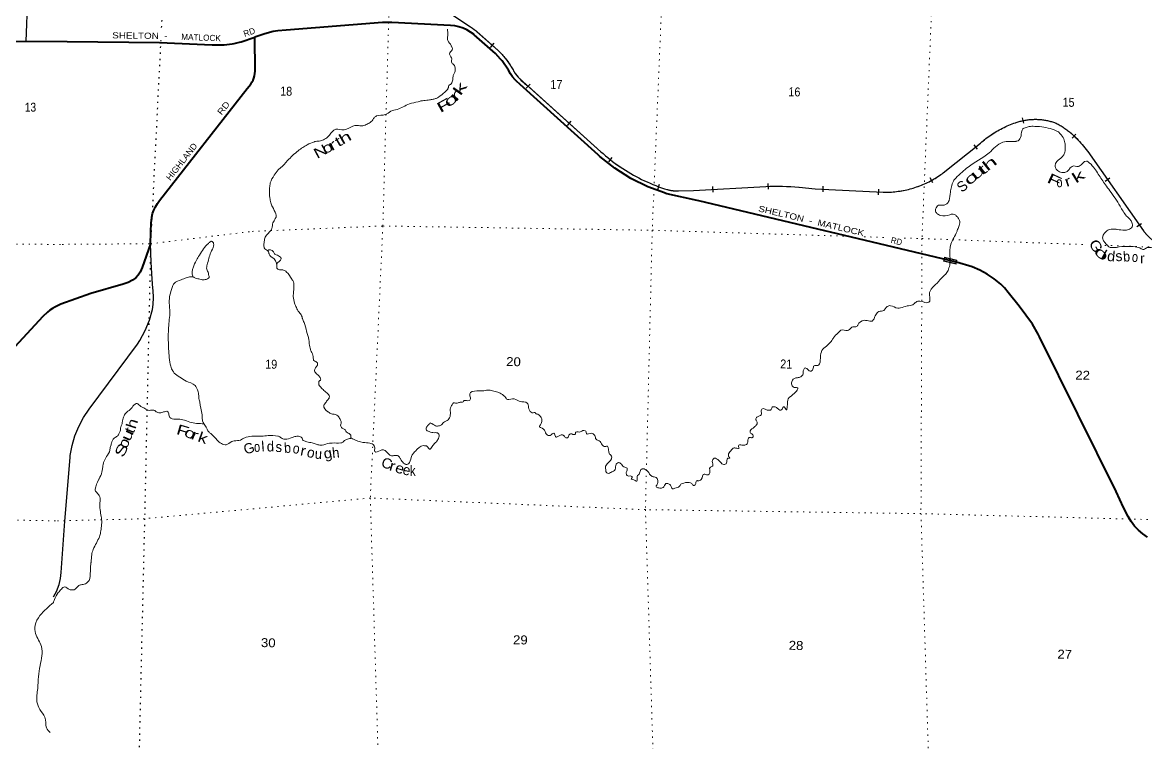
# Model space of a CAD drawing. Header units: feet. Extents: x -751810 to -497223, y -177792 to 12311.
# Drawn here: x -562729 to -540783, y -107284 to -93206 of the extents above; entities that cross this region are included whole.
import ezdxf

# ---------------------------------------------------------------- set-up
doc = ezdxf.new("R2010")
doc.units = ezdxf.units.FT
doc.header["$LTSCALE"] = 80
doc.linetypes.add('DOTTED', pattern=[1.5, 0.3, -1.2])
for name, color, linetype, lineweight in [('26', 7, 'Continuous', 40), ('29', 7, 'Continuous', 25), ('34', 7, 'Continuous', 25), ('39', 7, 'Continuous', 13), ('6', 7, 'DOTTED', 25), ('61', 7, 'Continuous', 13), ('7', 7, 'DOTTED', 13)]:
    doc.layers.add(name, color=color, linetype=linetype, lineweight=lineweight)
doc.layers.add('27', color=7, linetype='Continuous')
doc.layers.add('41', color=7, linetype='Continuous')

msp = doc.modelspace()

# ---------------------------------------------------------------- linework, layer by layer
at = {"layer": '26'}
for points in [[(-544477.82, -97895.7), (-549512.46, -96696.09), (-549547.21, -96690.08), (-550134.34, -96554.85), (-550159.29, -96549.1), (-550184.34, -96539.79), (-550507.51, -96419.67), (-550840.26, -96254.58), (-551153.92, -96055.6), (-551445.07, -95824.93), (-551478.97, -95794.67), (-553004.33, -94420.32), (-553074.23, -94356.68), (-553104.33, -94326.21), (-553150.32, -94271.13), (-553190.3, -94211.55), (-553233.82, -94136.16), (-553356.18, -93957.66), (-553385.52, -93921.8), (-553487.98, -93812.75), (-553902.05, -93446.58), (-553904.59, -93444.47), (-553971.74, -93394.65), (-554043.73, -93352.13), (-554119.78, -93317.36), (-554199.04, -93290.73), (-554280.65, -93272.53), (-554363.72, -93262.97), (-555513.15, -93207.89), (-555696.2, -93209.96), (-557577.81, -93358.19), (-557736.59, -93369.99), (-557827.68, -93385.65), (-557990.17, -93427.4), (-558190.56, -93494.69)], [(-564460.78, -93574.95), (-561852.76, -93577.51)], [(-561852.76, -93577.51), (-560050.75, -93600.17), (-559019.99, -93640.6), (-558951.38, -93645.93), (-558790.17, -93644.89), (-558629.95, -93627.01), (-558590.26, -93619.93), (-558487.7, -93594.16), (-558456.85, -93584.12), (-558190.56, -93494.69)], [(-560229.45, -97534.58), (-560229.7, -97527.17), (-560211.74, -97111.79), (-560210.32, -97084.31), (-560201.39, -97012.56), (-560185, -96942.15), (-560161.34, -96873.83), (-560130.67, -96808.36), (-560093.33, -96746.45), (-560049.72, -96688.79), (-558335.33, -94499.86), (-558268.35, -94410.57), (-558243.68, -94374.03), (-558222.56, -94334.44), (-558205.7, -94292.86), (-558193.27, -94249.75), (-558185.42, -94205.57), (-558182.23, -94160.82), (-558182.08, -94121.18), (-558190.17, -93523.39), (-558190.56, -93494.69)], [(-560229.45, -97534.58), (-560387.65, -97998.49), (-560429.67, -98088.32), (-560464.99, -98145.94), (-560512.99, -98198.49), (-560577.55, -98244.39), (-560661.77, -98287.82), (-560764.16, -98325.29), (-561391.12, -98504.29), (-561980.02, -98716.33)], [(-540743.7, -103267.12), (-540835.93, -103203.95), (-540921.05, -103131.49), (-540998.13, -103050.53), (-541066.33, -102961.95), (-541124.89, -102866.74), (-541211.37, -102687.82), (-541355.21, -102375.08), (-542854.22, -99350.61), (-542866.65, -99325.54), (-542880.92, -99300.61), (-542992.07, -99106.56), (-543255.32, -98753.02), (-543466.36, -98485.18), (-543541.36, -98392.49), (-543613.18, -98321.11), (-543738.89, -98215.73), (-543874.92, -98124.08), (-544019.78, -98047.14), (-544171.9, -97985.77), (-544477.82, -97895.7)], [(-561980.02, -98716.33), (-562094.25, -98772.17), (-562139.71, -98796.61), (-562191.03, -98831.35), (-562239.42, -98869), (-562328.12, -98953.62), (-563585.22, -100312.76), (-563636.43, -100387.01), (-563683.56, -100484.86), (-563713.5, -100562.75), (-563731.03, -100640.52), (-563748.42, -100799.19), (-563765.99, -101685.56), (-563790.55, -101878.27), (-563853.91, -102322.14)]]:
    msp.add_lwpolyline(points, dxfattribs=at)
at = {"layer": '29'}
msp.add_line((-562600.81, -91697.96), (-562660.05, -93576.72), dxfattribs=at)
msp.add_lwpolyline([(-562121.62, -104433.99), (-562059.51, -104316.4), (-562042.64, -104277.57), (-562013.2, -104192.43), (-561988.1, -104079.3), (-561974.62, -103962.17), (-561902.77, -102955.36), (-561798.56, -101709.71), (-561794.39, -101674.09), (-561759.18, -101478.63), (-561703.72, -101287.92), (-561628.64, -101104.04), (-561534.74, -100929.03), (-561423.07, -100764.79), (-560481.17, -99498.67), (-560432.31, -99421.38), (-560329.56, -99228.48), (-560247.54, -99025.91), (-560187.14, -98815.87), (-560174.16, -98720.26), (-560167.9, -98583.48), (-560175.98, -98446.8), (-560180.12, -98400.58), (-560194.26, -98223.34), (-560217.09, -97895.13), (-560229.45, -97534.58)], dxfattribs=at)
at = {"layer": '34', "lineweight": 13}
for p, q in [((-555086.36, -92551.24), (-553971.94, -93293.86)), ((-553849.05, -93386.65), (-553434.98, -93752.82)), ((-544734.05, -96147.18), (-544009.84, -95566.7))]:
    msp.add_line(p, q, dxfattribs=at)
at = {"layer": '34'}
for p, q in [((-553584.95, -93695.1), (-553511.68, -93612.24)), ((-552884.9, -94492.25), (-552810.86, -94410.08)), ((-552079.99, -95220.99), (-552005.95, -95138.82)), ((-543162.87, -95177.8), (-543184.44, -95069.31)), ((-542219.47, -95467.02), (-542142.39, -95387.69)), ((-544065.9, -95683.55), (-544135.08, -95597.24)), ((-551273.32, -95933.37), (-551205.82, -95845.74)), ((-544939.62, -96341.98), (-544992.26, -96244.7)), ((-541573.73, -96307.46), (-541483.24, -96243.85)), ((-550315.44, -96470.87), (-550277.99, -96366.79)), ((-549233.53, -96525.73), (-549239.95, -96415.31)), ((-548150.36, -96466.23), (-548154.84, -96355.71)), ((-547085.48, -96518.84), (-547079.73, -96408.38)), ((-546001.3, -96577.9), (-545995.55, -96467.44)), ((-540951.49, -97197.27), (-540861, -97133.66))]:
    msp.add_line(p, q, dxfattribs=at)
for points in [[(-555085.76, -92550.32), (-553971.31, -93292.96), (-553935, -93319), (-553899.51, -93345.72), (-553864.47, -93373.06), (-553848.34, -93385.81)], [(-553848.34, -93385.81), (-553434.24, -93752.01), (-553431.86, -93754.2), (-553412.88, -93772.6), (-553394.42, -93791.34), (-553376.28, -93810.4), (-553358.24, -93829.78), (-553340.73, -93849.5), (-553323.64, -93869.43), (-553306.64, -93889.7), (-553292.58, -93907.34), (-553291.64, -93908.55), (-553267.83, -93940.21), (-553244.87, -93972.25), (-553222.46, -94004.69), (-553200.27, -94037.59), (-553178.94, -94070.86), (-553164.72, -94093.68), (-553141.24, -94133.33), (-553120.67, -94169.96), (-553115.2, -94179), (-553109.55, -94187.88), (-553103.74, -94196.65), (-553097.79, -94205.43), (-553096, -94207.94)], [(-552847.23, -94452.71), (-551424.7, -95734.41), (-551424.59, -95734.5), (-551383.52, -95770.96), (-551337.83, -95810.65), (-551291.17, -95849.13), (-551244.02, -95887.01), (-551195.98, -95924.03), (-551147.45, -95960.44), (-551098.29, -95995.56), (-551048.64, -96030.08), (-550998.43, -96063.65), (-550947.33, -96096.36), (-550896, -96128.05), (-550843.85, -96159.21), (-550791.41, -96189.01), (-550738.15, -96218.29), (-550684.58, -96246.21), (-550630.53, -96273.52), (-550576.26, -96299.81), (-550521.11, -96325.23), (-550465.64, -96349.3), (-550410.04, -96372.7), (-550353.54, -96395.22), (-550297.14, -96416.65), (-550240.2, -96437.14), (-550182.63, -96456.35), (-550135.11, -96471.69), (-550122.88, -96475.12), (-550110.63, -96478.27), (-550098.32, -96481.19), (-550085.89, -96484.01), (-550073.47, -96486.51), (-550061.04, -96488.8), (-550048.51, -96490.96), (-550035.97, -96492.83), (-550023.44, -96494.45), (-550010.77, -96495.9), (-549998.19, -96497.09), (-549985.57, -96498.15), (-549972.87, -96498.93), (-549960.24, -96499.45), (-549947.55, -96499.77), (-549934.9, -96499.92), (-549922.16, -96499.8), (-549909.74, -96499.48), (-549613.87, -96493.17), (-548203.36, -96411.13), (-548122.22, -96407.85), (-548041.45, -96406.44), (-547960.64, -96406.41), (-547879.31, -96407.3), (-547798.36, -96410.07), (-547717.8, -96414.24), (-547636.74, -96419.32), (-547556.04, -96426.27), (-547551.85, -96426.83), (-547239.9, -96456.13), (-545912.89, -96525.23), (-545879.49, -96525.66), (-545846.27, -96525.34), (-545813.01, -96524.44), (-545779.57, -96523.17), (-545746.31, -96521.12)], [(-545746.31, -96521.12), (-545713.22, -96518.5), (-545679.94, -96515.5), (-545646.83, -96511.73), (-545613.9, -96507.39), (-545580.77, -96502.48), (-545548.01, -96496.99), (-545515.24, -96491.11), (-545482.46, -96484.48), (-545450.05, -96477.26), (-545417.64, -96469.47), (-545385.4, -96461.29), (-545353.15, -96452.36), (-545321.28, -96443.03), (-545289.38, -96432.94), (-545257.86, -96422.45), (-545226.34, -96411.4), (-545195.18, -96399.78), (-545164.2, -96387.56), (-545133.41, -96374.97), (-545102.8, -96361.61), (-545072.37, -96347.86), (-545042.3, -96333.53), (-545012.42, -96318.82), (-544982.91, -96303.34), (-544953.59, -96287.47), (-544924.63, -96271.21), (-544895.86, -96254.38), (-544867.47, -96236.96), (-544839.24, -96218.97), (-544811.4, -96200.79), (-544783.93, -96181.83), (-544756.82, -96162.48), (-544734.71, -96146.31), (-544010.54, -95565.86), (-543984.31, -95542.81), (-543957.68, -95520.48), (-543930.65, -95498.59), (-543903.22, -95476.85), (-543875.39, -95455.86), (-543847.32, -95435.44), (-543818.82, -95415.19), (-543789.95, -95395.67), (-543760.84, -95376.73), (-543731.17, -95358.11), (-543701.41, -95340.19), (-543671.37, -95322.58), (-543640.81, -95305.56), (-543610.14, -95289.26), (-543579.09, -95273.4), (-543547.91, -95257.97), (-543516.2, -95243.15), (-543484.54, -95228.89), (-543452.33, -95215.22), (-543420.16, -95202.11), (-543387.59, -95189.46), (-543354.92, -95177.51), (-543327.41, -95167.95), (-543308.51, -95161.25), (-543289.56, -95155.02), (-543270.48, -95149.11), (-543251.24, -95143.39), (-543231.92, -95138.13), (-543212.62, -95133.23), (-543193.12, -95128.51), (-543173.57, -95124.26), (-543154.02, -95120.37), (-543134.24, -95116.77), (-543114.56, -95113.57), (-543094.8, -95110.59), (-543074.88, -95108.03), (-543055.06, -95105.88), (-543035.14, -95104.05), (-543015.24, -95102.47), (-542995.18, -95101.33), (-542975.26, -95100.48), (-542955.19, -95100.06), (-542935.25, -95099.92), (-542915.19, -95100.13), (-542895.24, -95100.73), (-542875.28, -95101.69), (-542855.35, -95102.9), (-542835.37, -95104.59), (-542815.41, -95106.53), (-542795.56, -95108.86), (-542775.74, -95111.47), (-542755.97, -95114.57), (-542736.24, -95117.93), (-542716.64, -95121.58), (-542697.04, -95125.6), (-542677.53, -95130.01), (-542658.03, -95134.79), (-542638.69, -95139.75), (-542619.41, -95145.23), (-542600.27, -95150.99), (-542581.16, -95157.02), (-542562.3, -95163.37), (-542550.34, -95167.64), (-542530.28, -95176.99), (-542510.59, -95186.75), (-542491.06, -95196.84)], [(-542491.05, -95196.84), (-542471.52, -95207.22), (-542452.3, -95218), (-542433.35, -95229.07), (-542414.4, -95240.43), (-542395.77, -95252.19), (-542377.41, -95264.24), (-542359.11, -95276.69), (-542341.18, -95289.37), (-542323.37, -95302.29), (-542305.75, -95315.67), (-542288.54, -95329.28), (-542271.47, -95343.24), (-542254.64, -95357.37), (-542243.52, -95367.09), (-542213.66, -95393.85), (-542184.58, -95421.16), (-542155.95, -95448.97), (-542127.46, -95477.27), (-542099.75, -95506.12), (-542072.67, -95535.32), (-542045.72, -95565.02), (-542019.55, -95595.25), (-541993.99, -95625.85), (-541968.74, -95657.11), (-541944.28, -95688.57), (-541920.12, -95720.39), (-541912.76, -95730.6), (-541911.83, -95731.49), (-540824.73, -97278.12), (-540814.1, -97292.37), (-540803.2, -97306.3), (-540792.05, -97320.06), (-540780.69, -97333.77)]]:
    msp.add_lwpolyline(points, dxfattribs=at)
at = {"layer": '34', "lineweight": 13}
for points in [[(-553020.37, -94297.52), (-552950.63, -94361.02), (-551425.42, -95735.24)], [(-541913.6, -95731.32), (-541912.67, -95732.21), (-540825.63, -97278.76)], [(-549909.72, -96500.57), (-549613.83, -96494.26), (-548203.31, -96412.22)], [(-547551.98, -96427.92), (-547239.99, -96457.22), (-545912.93, -96526.32)]]:
    msp.add_lwpolyline(points, dxfattribs=at)
for centre, radius, start, end in [((-555447.07, -95375.27), 2551.14, 51.21533, 54.67424), ((-554477.18, -94844.84), 1509.59, 38.35903, 46.21586), ((-555093.22, -95279.57), 2262.84, 31.58889, 37.27168), ((-555421.93, -95448.07), 2631.25, 29.04737, 30.96503), ((-552601.86, -93859.91), 605.5, 210.86126, 226.44184), ((-542683.78, -97058.27), 1995.8, 108.80277, 131.63818), ((-542938.45, -96246.05), 1145.04, 70.20952, 109.83924), ((-543077.64, -96314.48), 1261.16, 48.63861, 65.30618), ((-543763.09, -97081.96), 2290.16, 36.1398, 48.45546), ((-549098.77, -93162.57), 3468.7, 227.87704, 252.61088), ((-545876.82, -94616.26), 1910.4, 268.91686, 306.7398), ((-549934.63, -95773.35), 727.64, 253.98037, 271.96145), ((-547989.16, -101046.28), 4639.01, 84.59246, 92.6459), ((-540006.58, -96675.09), 1017.47, 216.39121, 256.00046)]:
    msp.add_arc(centre, radius, start, end, dxfattribs=at)
at = {"layer": '34'}
msp.add_arc((-552191.25, -93537.49), 1125.98, 216.57048, 234.34036, dxfattribs=at)
at = {"layer": '39'}
for points in [[(-554423.19, -93334.25), (-554418.86, -93464.82), (-554419, -93561.33), (-554352.77, -93657.26), (-554347.06, -93671.45), (-554324.15, -93726.24), (-554378.07, -93799.46), (-554382.68, -93825.5), (-554355.75, -93880.36), (-554338.37, -93912.91), (-554347.9, -93979.05), (-554330.43, -94007.58), (-554289.08, -94046.67), (-554276.13, -94097.22), (-554277.88, -94175.59), (-554305.18, -94227.27), (-554318.99, -94305.39), (-554340.98, -94389.35), (-554361.7, -94417.05), (-554383.99, -94424.61), (-554413.84, -94500.37), (-554426.26, -94516.18), (-554477.68, -94567.34), (-554600.53, -94665.21), (-554643.32, -94690.42), (-554706.04, -94707.15), (-554774.74, -94721.75), (-554885.56, -94731.41), (-554996.7, -94755.14), (-555168.63, -94799.67), (-555408.29, -94905.06), (-555529.74, -94940.63), (-555639.86, -95008.61), (-555813.4, -95035.01), (-555856.41, -95070.27), (-555866.82, -95086.13), (-555936.87, -95161.01), (-556010.18, -95201.65), (-556103.27, -95227.78), (-556139.4, -95224.98), (-556231.82, -95220.97), (-556394.29, -95291.84), (-556444.9, -95306.83), (-556607.49, -95293.26), (-556730.74, -95409.21), (-556782.16, -95460.37), (-556825.04, -95489.6), (-556904.15, -95520.05), (-557003.01, -95534), (-557025.25, -95539.55), (-557165.34, -95598.84), (-557250.97, -95651.27), (-557340.89, -95715.67), (-557550.32, -95908.17), (-557686.22, -96049.98), (-557735.36, -96089.13)], [(-539168.53, -97663.48), (-539215.53, -97696.64), (-539238.04, -97714.25), (-539355.61, -97755.93), (-539428.16, -97762.4), (-539605.7, -97698.24), (-539696.07, -97692.26), (-539766.69, -97702.79), (-539855.98, -97739.06), (-539896.99, -97774.36), (-539926.12, -97817.96), (-539940.55, -97833.73), (-540057.91, -97955.85), (-540147.43, -98002.16), (-540211.75, -98000.77), (-540259.54, -97979.63), (-540320.86, -97934.07), (-540406.66, -97813.58), (-540481.06, -97723.51), (-540550.25, -97669.74), (-540625.64, -97623.87), (-540671.56, -97608.8), (-540754.02, -97609.03), (-540819.1, -97641.8), (-540851.22, -97639.09), (-540867.07, -97628.69), (-540986.91, -97591.92), (-541149.64, -97584.37), (-541244.25, -97588.35), (-541457.85, -97607.85), (-541485.86, -97601.22), (-541513.46, -97576.49), (-541574.47, -97516.86), (-541609.44, -97461.82), (-541622.47, -97415.3), (-541598.79, -97345.44), (-541555.37, -97292.1), (-541486.17, -97255.39), (-541425.65, -97246.65), (-541359.36, -97250.1), (-541335.29, -97252.63), (-541192.89, -97269.79), (-541114.13, -97255.41), (-541079.51, -97236.06), (-541042.53, -97200.67), (-541050.69, -97116.05), (-541085.61, -97058.99), (-541152.47, -96991.2), (-541280.83, -96795.4), (-541482.45, -96495.91), (-541566.09, -96380.63), (-541706.25, -96172.66), (-541875.4, -95954.18), (-541938.91, -95916.61), (-542079.89, -96016.1), (-542112.23, -96023.44), (-542128.27, -96021.08), (-542184.37, -96011.82), (-542216.71, -96019.16), (-542255.62, -96050.49), (-542299.13, -96107.85), (-542329.69, -96125.29), (-542362.16, -96138.66), (-542420.5, -96139.4), (-542506.08, -96099.35), (-542543.15, -96048.28), (-542547.92, -95991.88), (-542541.22, -95961.87), (-542518.3, -95926.18), (-542409.61, -95832.03), (-542393.04, -95810.27), (-542361.31, -95740.59), (-542350.89, -95634.25), (-542364.68, -95531.42), (-542381.7, -95482.79), (-542449.8, -95380.79), (-542501.12, -95337.46), (-542530.96, -95322.74), (-542688.68, -95271.07), (-542852.96, -95243.38), (-542979.51, -95236.62), (-543078.27, -95246.55), (-543153.22, -95271.06), (-543163.32, -95272.85), (-543196.42, -95314.35), (-543225.79, -95458.48), (-543252.9, -95502.12), (-543297.71, -95527.29), (-543319.91, -95530.83), (-543430.55, -95532.45), (-543573.71, -95549.46), (-543841.79, -95756.77), (-544250.18, -96033.42), (-544367, -96131.42), (-544492.35, -96251.35), (-544535.82, -96306.7), (-544574.56, -96420.46)], [(-557735.36, -96089.13), (-557808.04, -96192.1), (-557885.83, -96343.22), (-557900.04, -96439.42), (-557894.35, -96634.56), (-557876.36, -96729.45), (-557844.03, -96812.58), (-557774.72, -96950.8), (-557769.81, -97001.17), (-557778.25, -97019.08), (-557788.8, -97040.97), (-557834.86, -97122.41), (-557853.41, -97232.58), (-557870.21, -97264.39), (-557983.9, -97402.67), (-558003.97, -97490.69), (-558010.01, -97581.04), (-558002.69, -97613.37), (-557933.59, -97671.16), (-557918.01, -97693.61), (-557912.56, -97719.87), (-557908.9, -97736.03), (-557812.43, -97828.6), (-557785.14, -97867.39), (-557762.37, -97928.2), (-557758.57, -97938.33), (-557756.08, -98006.74), (-557748.35, -98020.99), (-557722.54, -98035.62), (-557644.32, -98045.36), (-557606.36, -98056.23), (-557566.78, -98085.24), (-557465.27, -98222.14), (-557434.32, -98277.1), (-557424.51, -98377.84), (-557430.32, -98458.13), (-557436.77, -98566.56), (-557411.5, -98695.79), (-557377.11, -98776.95), (-557322.94, -98872.62), (-557297.44, -98901.32), (-557261.05, -98982.53), (-557259.26, -98992.62), (-557226.8, -99069.73), (-557176.39, -99243.73), (-557131.83, -99409.56), (-557122.19, -99518.34), (-557107.37, -99574.95), (-557086.65, -99637.73), (-557061.5, -99682.51), (-557043.87, -99793.47), (-557032.35, -99817.84), (-556966.87, -99857.46), (-556965.94, -99905.74), (-557022.64, -100013.08), (-557020.85, -100023.17), (-557005.4, -100051.65), (-556944.34, -100109.27), (-556905.4, -100166.41), (-556901.96, -100192.62), (-556912.33, -100206.47), (-556924.48, -100210.23), (-556939.45, -100250.11), (-556939.94, -100272.22), (-556901.22, -100339.41), (-556838.2, -100399.08), (-556761.29, -100467.09), (-556735.88, -100499.81), (-556732.58, -100532.05), (-556747.37, -100563.9), (-556784.63, -100611.35), (-556797.04, -100627.16), (-556838.77, -100694.62), (-556767.05, -100814.79), (-556755.12, -100821.08), (-556689.6, -100858.69), (-556621.44, -100868.21), (-556554.04, -100911.89), (-556513.4, -100983.14), (-556498.35, -101029.71), (-556509.12, -101061.65), (-556509.93, -101097.82), (-556470.76, -101144.91), (-556421.09, -101172.12), (-556409.57, -101196.5), (-556401.8, -101208.73), (-556326.5, -101258.61), (-556314.79, -101274.95), (-556315.83, -101337.56)], [(-544574.56, -96420.46), (-544596.99, -96524.53), (-544622.78, -96688.83), (-544668.49, -96754.19), (-544715.21, -96775.29), (-544725.31, -96777.09), (-544825.94, -96780.94), (-544885.9, -96854.03), (-544890.28, -96870.02), (-544869.51, -96930.78), (-544830.03, -96963.81), (-544788.13, -96978.79), (-544608.92, -96968.6), (-544578.5, -96957.19), (-544540.27, -96956.01), (-544492.43, -96975.14), (-544451.25, -97022.28), (-544429.81, -97052.9), (-544412.76, -97099.51), (-544431.04, -97197.63), (-544462.94, -97275.35), (-544471.47, -97297.28), (-544585.54, -97542.11), (-544605.13, -97788.98), (-544603.05, -97823.18)], [(-559390.9, -98180.43), (-559408.23, -98145.87), (-559412.46, -98065.36), (-559394.95, -98001.4), (-559331.37, -97856.01), (-559270.78, -97754.78), (-559096.73, -97525.33), (-559047.64, -97488.19), (-559037.45, -97482.38), (-559007.71, -97501.12), (-558994.26, -97529.56), (-558995.3, -97575.78), (-559046.41, -97703.35), (-559118.09, -97941.05), (-559128.15, -98031.31), (-559095.68, -98108.41), (-559083, -98171.01), (-559079.21, -98181.15), (-559091.85, -98207.01), (-559136.57, -98228.16), (-559215.23, -98238.52), (-559261.19, -98225.46), (-559347.17, -98203.49), (-559394.83, -98176.32)], [(-557926.59, -97683.36), (-557931.41, -97663.16), (-557821.39, -97689.67), (-557800.36, -97738.38), (-557768.42, -97749.13), (-557687, -97795.12), (-557675.39, -97815.48), (-557679.94, -97839.51), (-557696.61, -97865.28), (-557741.64, -97900.5), (-557766.16, -97918.06)], [(-544603.05, -97823.18), (-544610.73, -97949.71), (-544643.22, -98053.55), (-544693.26, -98132.89), (-544734.22, -98166.18), (-544820.93, -98266.84), (-544952.49, -98394.68), (-544987.79, -98444.18), (-545005.22, -98504.12), (-544998.4, -98649.02), (-545002.73, -98663), (-545015.06, -98674.8), (-545191.54, -98652.88), (-545268.37, -98671.32), (-545331.9, -98724.23), (-545443.03, -98747.96), (-545572.62, -98787.38), (-545625.02, -98792.27), (-545764.69, -98743), (-545798.9, -98744.27), (-545856.17, -98787.27), (-545895.44, -98834.67), (-545996.53, -98858.62), (-546056.26, -98921.66), (-546075.15, -98957.44), (-546079.58, -98975.44), (-546102.72, -99021.18), (-546127.34, -99042.76), (-546169.64, -99045.87), (-546279.88, -99029.41), (-546406.61, -99121.16), (-546419.16, -99143), (-546441.63, -99158.6), (-546505.91, -99155.2), (-546532.49, -99174.72), (-546606.06, -99227.42), (-546736.67, -99222.58), (-546792.16, -99275.66), (-546882.75, -99370.2), (-546912.06, -99421.84), (-546976.04, -99494.85), (-546990.46, -99510.62), (-547092.99, -99598.87), (-547118.23, -99648.59), (-547137.27, -99780.87), (-547142.82, -99849.11), (-547151.58, -99881.09), (-547184.41, -99910.54), (-547258.97, -99916.97), (-547284.66, -99986.78), (-547307.49, -100018.45), (-547317.67, -100024.26), (-547353.76, -100019.46), (-547389.18, -99984.51), (-547445.06, -99965.21), (-547457.7, -99991.07), (-547472.31, -100014.88), (-547475.62, -100073.12), (-547490.55, -100110.99), (-547521.19, -100132.45), (-547586.01, -100153.16), (-547618.26, -100156.48), (-547669.09, -100181.52), (-547689.96, -100215.24), (-547695.59, -100287.5), (-547674.34, -100326.16), (-547648.52, -100340.8), (-547576.47, -100356.43), (-547581.03, -100380.46), (-547626.51, -100435.77), (-547729.08, -100526.03), (-547747.48, -100539.71), (-547780.19, -100653.6)], [(-559398.66, -98176.4), (-559443.12, -98177.29), (-559528.03, -98197.56), (-559625.41, -98235.66), (-559765.77, -98307.01), (-559805.85, -98390.59), (-559847.36, -98538.47), (-559860.46, -98674.9), (-559857.57, -98725.23), (-559852.18, -98934.44), (-559867.79, -99092.94), (-559879.09, -99418.4), (-559860.54, -99758.59), (-559832.15, -99928.09), (-559791.96, -100019.44), (-559780.31, -100037.78), (-559762.71, -100060.28), (-559655.92, -100141.01), (-559526.88, -100216.18), (-559355.95, -100306.34), (-559332.5, -100337), (-559309.5, -100387.76), (-559287.31, -100474.7), (-559277.72, -100585.49), (-559264.55, -100625.98), (-559252.5, -100716.72), (-559223.17, -100844.02), (-559212.15, -100980.98), (-559187.41, -101043.84), (-559138.77, -101117.27), (-559113.9, -101174.11), (-559070.85, -101227.31), (-559047.09, -101243.91), (-558921.32, -101375.31), (-558842.26, -101437.34), (-558792.46, -101458.53), (-558748.28, -101461.49), (-558640.36, -101401.5), (-558593.77, -101386.43), (-558468.74, -101371.04), (-558385.25, -101324.6), (-558354.83, -101313.19), (-558060.82, -101295.44), (-557927.85, -101284.24), (-557739.03, -101294.36), (-557727.02, -101296.63), (-557673.42, -101327.95), (-557601.6, -101353.64), (-557460.09, -101320.51), (-557387.19, -101297.96), (-557318.84, -101299.44), (-557257.61, -101349.02), (-557250.11, -101373.31), (-557238.18, -101379.6), (-557174.44, -101407.12), (-557070.24, -101423.45), (-556988.41, -101451.36), (-556920.42, -101468.92), (-556874.24, -101471.93), (-556730.54, -101430.81), (-556700.34, -101429.45), (-556676.18, -101427.97), (-556507.24, -101427.61), (-556470.79, -101416.33), (-556448.05, -101388.68), (-556399.09, -101357.57), (-556313.48, -101339.91)], [(-553281.89, -100542.46), (-553376.67, -100464.01), (-553442.32, -100432.43), (-553542.29, -100406.14), (-553636.54, -100394.04), (-553737.44, -100409.95), (-553771.57, -100407.2), (-553850.01, -100407.51), (-553990.05, -100464.8), (-553973.8, -100547.58), (-553978.44, -100575.63), (-554001.09, -100599.26), (-554095.61, -100599.23), (-554120.23, -100620.81), (-554178.79, -100631.6), (-554201.03, -100637.15), (-554267.68, -100649.78), (-554305.69, -100640.92), (-554334.73, -100680.5), (-554364.26, -100742.19), (-554366.73, -100852.71), (-554374.11, -100912.87), (-554428.12, -100990.11), (-554519.87, -101046.43), (-554526.17, -101058.36), (-554554.85, -101081.86), (-554577.14, -101089.42), (-554655.63, -101091.74), (-554754.96, -101037.32), (-554765.01, -101037.1), (-554781.59, -101058.86), (-554800.08, -101076.55), (-554837.61, -101136.05), (-554840.2, -101162.14), (-554780.84, -101205.64), (-554682.75, -101225.86), (-554602.62, -101239.66), (-554587.17, -101268.14), (-554590.21, -101314.32), (-554609.29, -101358.14), (-554654.9, -101419.48), (-554685.64, -101444.95), (-554733.53, -101518.3), (-554762.3, -101545.83), (-554782.36, -101543.38), (-554835.33, -101483.93), (-554845.38, -101483.71), (-554893.53, -101478.65), (-555050.77, -101585.82), (-555083.69, -101619.29), (-555119.12, -101674.82), (-555168.36, -101808.46), (-555199.23, -101839.96), (-555239.57, -101845.11), (-555259.49, -101836.64), (-555328.27, -101764.78), (-555353.32, -101715.98), (-555374.89, -101691.39), (-555402.68, -101674.7), (-555456.95, -101673.53), (-555471.06, -101675.23), (-555505.37, -101680.52), (-555563.12, -101655.14), (-555614.17, -101599.75), (-555675.67, -101562.23), (-555797.22, -101601.82), (-555845.37, -101596.76), (-555845.72, -101522.36), (-555858.94, -101483.87), (-555860.68, -101471.77), (-555894.26, -101444.91), (-555944.2, -101429.75), (-556074.63, -101416.87), (-556258.25, -101354.59), (-556301.98, -101331.52), (-556313.95, -101327.24), (-556313.48, -101334.03)], [(-562124.45, -104548.3), (-562105.96, -104489.03), (-562028.49, -104351.98), (-561966.62, -104282.95), (-561907.3, -104237.99), (-561811.98, -104292.33), (-561785.99, -104298.92), (-561747.79, -104299.75), (-561697.18, -104284.76), (-561625.22, -104213.94), (-561564.46, -104195.15), (-561479.41, -104168.85), (-561425.9, -104113.71), (-561408.24, -104043.72), (-561390.08, -103770.68), (-561387.71, -103754.65), (-561376.48, -103612.14), (-561346, -103508.26), (-561225.82, -103259.54), (-561201.78, -103173.61), (-561185.06, -103055.35), (-561182.09, -102922.72), (-561190.84, -102864.22), (-561215.02, -102596.29), (-561216.48, -102481.66), (-561229.93, -102453.22), (-561294.55, -102375.42), (-561306.25, -102359.08), (-561307.63, -102330.9), (-561241.19, -102147.37), (-561230.69, -102127.5), (-561177.43, -101993.94), (-561163.67, -101917.84), (-561154.19, -101853.71), (-561084.27, -101694.38), (-561021.18, -101571.09), (-561011.52, -101498.92), (-560998.61, -101461), (-560991.95, -101433), (-560935.39, -101331.68), (-560874.19, -101292.8), (-560836.66, -101233.29), (-560815.35, -101179.47), (-560807.88, -101115.29), (-560786.66, -101065.49), (-560777.27, -101005.38), (-560772.94, -100991.4), (-560742.69, -100897.56), (-560688.72, -100822.33), (-560604.78, -100755.78), (-560528.39, -100666.96), (-560506.05, -100657.4), (-560474.03, -100664.12), (-560393.01, -100728.2), (-560359.15, -100743.01), (-560273.66, -100787.08), (-560181.11, -100785.07), (-560141.09, -100793.98), (-560115.45, -100816.65), (-560081.59, -100831.46), (-560003.2, -100833.15), (-559938.34, -100810.43), (-559886.21, -100817.59), (-559874.65, -100839.96), (-559858.22, -100914.71), (-559830.62, -100939.43), (-559706.44, -100962.23), (-559596.86, -100971.83), (-559456.31, -101017.91), (-559330.21, -101044.77), (-559247.85, -101048.56), (-559186.98, -101053.03)], [(-550346.06, -102264.76), (-550312.46, -102201.15), (-550313.53, -102158.91), (-550328.76, -102120.38), (-550346.49, -102103.91), (-550422.38, -102080.15), (-550473.65, -102034.81), (-550491.07, -102004.27), (-550542.3, -101956.92), (-550560.12, -101944.47), (-550606.08, -101931.41), (-550628.32, -101936.96), (-550653.07, -101964.57), (-550680.78, -102034.34), (-550707.58, -102063.92), (-550718.71, -102111.93), (-550722.06, -102172.17), (-550756.06, -102163.4), (-550783.79, -102144.7), (-550833.91, -102137.58), (-550816.98, -102099.75), (-550820.68, -102085.6), (-550856.55, -102070.74), (-550902.82, -102071.75), (-550922.39, -102047.2), (-550929.84, -102020.9), (-550914.38, -101958.91), (-550913.53, -101920.73), (-550937.29, -101904.13), (-550979.23, -101891.16), (-551042.16, -101827.47), (-551075.97, -101810.65), (-551094.15, -101814.28), (-551128.95, -101841.67), (-551147.41, -101947.83), (-551182.35, -101981.25), (-551208.75, -101992.75), (-551218.89, -101996.55), (-551299.83, -102018.92), (-551317.6, -102004.46), (-551333.99, -101927.71), (-551335.01, -101883.45), (-551328.71, -101871.52), (-551219.08, -101735.17), (-551214.43, -101707.12), (-551231.58, -101664.53), (-551257.26, -101643.87), (-551300.12, -101492.15), (-551364.54, -101494.78), (-551398.08, -101465.9), (-551456.58, -101384.21), (-551518.27, -101354.73), (-551546.8, -101281.73), (-551552.61, -101271.55), (-551608.13, -101236.17), (-551706.84, -101244.08), (-551714.16, -101211.76), (-551733.73, -101187.21), (-551781.97, -101186.16), (-551848.93, -101212.86), (-551921.56, -101223.35), (-551920.09, -101247.51), (-551956.63, -101262.8), (-552022.65, -101247.3), (-552039, -101259.01), (-552080.72, -101326.46), (-552096.85, -101328.12), (-552140.4, -101297.02), (-552150.18, -101284.74), (-552177.91, -101266.05), (-552281.46, -101310.05), (-552299.59, -101311.67), (-552319.11, -101285.11), (-552330.36, -101248.67), (-552344.21, -101238.32), (-552419.52, -101278.91), (-552455.7, -101278.13), (-552497.29, -101249.08), (-552545.52, -101157.56), (-552628.59, -101095.44), (-552607.95, -101071.76), (-552595.27, -101043.89), (-552577.66, -100975.91), (-552625.98, -100888.41), (-552641.75, -100874), (-552675.65, -100861.2), (-552699.54, -100850.63), (-552711.24, -100834.29), (-552749.52, -100837.48), (-552791.51, -100826.52), (-552837.73, -100735.04), (-552867.92, -100645.93), (-553006.03, -100616.8), (-553035.91, -100604.09), (-553151.64, -100563.38), (-553274.3, -100562.73), (-553281.89, -100542.46)], [(-547780.19, -100653.6), (-547792.76, -100765.92), (-547797.14, -100781.91), (-547836.17, -100728.79), (-547856.14, -100722.32), (-547895.67, -100781.78), (-547927.92, -100785.11), (-547963.57, -100760.21), (-548009.12, -100729.06), (-548065.23, -100719.8), (-548077.42, -100725.57), (-548096.54, -100771.4), (-548110.88, -100783.15), (-548161.22, -100786.08), (-548177.26, -100783.73), (-548233.05, -100760.4), (-548267.17, -100757.65), (-548292.55, -100813.4), (-548287.69, -100865.78), (-548308.28, -100887.45), (-548350.94, -100906.63), (-548377.48, -100924.15), (-548391.95, -100941.93), (-548398.66, -100971.94), (-548383.07, -100994.4), (-548371.59, -101020.78), (-548369.94, -101036.9), (-548384.82, -101072.77), (-548430.07, -101118.03), (-548448.57, -101135.73), (-548497.66, -101172.86), (-548510.49, -101206.77), (-548501.07, -101235.12), (-548457.56, -101268.23), (-548452.16, -101296.49), (-548456.54, -101312.48), (-548468.83, -101322.27), (-548482.99, -101325.98), (-548518.99, -101317.16), (-548552.31, -101368.71), (-548568.05, -101442.76), (-548600.7, -101464.17), (-548631.03, -101471.56), (-548645.15, -101473.26), (-548731.53, -101469.38), (-548736.09, -101493.41), (-548726.85, -101529.8), (-548793.14, -101526.35), (-548823.24, -101523.69), (-548886.81, -101578.61), (-548935.02, -101666.03), (-548929.57, -101692.28), (-548911.84, -101708.75), (-548910.15, -101722.86), (-548946.42, -101726.1), (-548965.45, -101767.91), (-548970.55, -101816.05), (-548997.31, -101843.62), (-549023.53, -101847.07), (-549065.42, -101832.09), (-549088.92, -101803.43), (-549144.08, -101751.97), (-549187.71, -101724.89), (-549209.87, -101726.42), (-549246.9, -101763.82), (-549247.98, -101812.05), (-549237.04, -101862.55), (-549245.49, -101880.46), (-549292.35, -101907.59), (-549296.69, -102012.05), (-549309.25, -102033.89), (-549349.85, -102051.11), (-549405.77, -102033.81), (-549464.52, -102143.12), (-549476.9, -102156.93), (-549509.28, -102166.28), (-549521.39, -102168.03), (-549547.39, -102161.43), (-549572.85, -102221.2), (-549601.8, -102256.76), (-549613.91, -102258.51), (-549649.19, -102217.53), (-549703.1, -102200.28), (-549838.31, -102221.48), (-549860.74, -102235.07), (-549893.89, -102278.58), (-549981.13, -102312.88), (-550029.59, -102321.88), (-550058.49, -102264.96), (-550105.88, -102225.73), (-550127.81, -102217.22), (-550156.08, -102222.64), (-550212.11, -102299.83), (-550276.7, -102310.5), (-550312.7, -102301.68), (-550338.6, -102291.06), (-550346.06, -102264.76)], [(-562124.24, -104547.63), (-562386.55, -104800.53), (-562483.79, -104991.82), (-562473.57, -105153.37), (-562356.8, -105406.16), (-562383.87, -105778.56), (-562415.31, -105997.61), (-562430.85, -106225.1), (-562445.19, -106486.9), (-562388.39, -106637.46), (-562291.33, -106788.96), (-562256.06, -106997.49), (-562188.41, -107089.72)]]:
    msp.add_spline(points, degree=3, dxfattribs=at)
at = {"layer": '6'}
for p, q in [((-559961.1, -92202.3), (-560017.59, -93343.46)), ((-560028.16, -93556.88), (-560224.98, -97532.59)), ((-560224.98, -97532.59), (-560343.07, -102908.25))]:
    msp.add_line(p, q, dxfattribs=at)
msp.add_lwpolyline([(-560343.43, -102908.48), (-560466.15, -108147.09), (-560598.05, -113510.39), (-560797.51, -118747.57), (-560983.32, -124093.62), (-561148.4, -129411.97), (-561155.17, -130580.54)], dxfattribs=at)
at = {"layer": '61'}
for p, q in [((-544712.32, -97797.8), (-544469.06, -97855.47)), ((-544469.06, -97855.47), (-544486.37, -97928.45))]:
    msp.add_line(p, q, dxfattribs=at)
msp.add_lwpolyline([(-544486.37, -97928.45), (-544729.62, -97870.78), (-544712.32, -97797.8)], dxfattribs=at)
msp.add_lwpolyline([(-544478.69, -97861.4), (-544706.38, -97807.43), (-544719.99, -97864.83), (-544492.3, -97918.81)], close=True, dxfattribs=at)
at = {"layer": '7'}
for p, q in [((-550423.15, -97269), (-546545.22, -97388.5)), ((-546282.16, -97396.61), (-545838.46, -97410.28)), ((-545498.26, -97420.77), (-545151.85, -97431.44)), ((-545151.85, -97431.44), (-541955.19, -97549.84))]:
    msp.add_line(p, q, dxfattribs=at)
for points in [[(-544741.77, -85145.6), (-544783.92, -86904.13), (-544932.83, -92218.81), (-545151.85, -97431.44), (-545171.45, -102809.24), (-545003.28, -108243.38), (-544872.53, -113722.36)], [(-555537.64, -91888.56), (-555574.55, -93205.14), (-555686.14, -97185.15)], [(-550203.05, -92008.14), (-550423.15, -97269), (-550555.23, -102730.81), (-550385.76, -108197.15), (-550192.3, -113659.4)], [(-561951.01, -97544.6), (-560224.98, -97532.59), (-558238.81, -97290.58), (-555686.14, -97185.15), (-550423.15, -97269)], [(-555686.14, -97185.15), (-555931.67, -102503.77), (-555762.3, -108064.6)], [(-569010.64, -97560.06), (-565487, -97536.73), (-561951.01, -97544.6)], [(-541578.3, -97563.8), (-539790.87, -97630), (-539136.7, -97648.98)], [(-534436.48, -103073.95), (-539780.98, -102948.12), (-545171.45, -102809.24), (-550555.23, -102730.81), (-555931.67, -102503.77), (-560343.07, -102908.25), (-562084.91, -102951.81)], [(-562084.91, -102951.81), (-565577.05, -102867.38), (-570907.13, -102859.32), (-574812.14, -102959.56)]]:
    msp.add_lwpolyline(points, dxfattribs=at)

# ---------------------------------------------------------------- texts
at = {"layer": '27'}
for s, rotation, width, p in [('SHELTON  -', 359.279, 1.2, (-560975.15, -93517.39)), ('RD', 51.932, 1.2, (-558838.91, -95026.58)), ('HIGHLAND', 51.932, 1.05, (-559839.05, -96308.4)), ('SHELTON  -  MATLOCK', 346.646, 1.2, (-548358.05, -96897.76)), ('RD', 346.646, 0.95, (-545769.79, -97515.49))]:
    msp.add_text(s, height=120, rotation=rotation, dxfattribs=dict(at, width=width)).set_placement(p)
for s, rotation, p in [('MATLOCK', 357.754, (-559628.46, -93544.81)), ('RD', 18.563, (-558387.82, -93489.68))]:
    msp.add_text(s, height=120, rotation=rotation, dxfattribs=at).set_placement(p)
at = {"layer": '41'}
for s, rotation, width, p in [('r', 46.686, 2.2, (-554268.04, -94775.4)), ('k', 54.602, 1.85, (-554171.95, -94654.74)), ('F', 29.014, 1.75, (-554566.88, -94981.73)), ('o', 39.127, 1.8, (-554405.2, -94882.89)), ('t', 30.467, 1.4, (-556552.44, -95645.9)), ('h', 29.558, 1.55, (-556476.07, -95601.15)), ('N', 28.543, 1.35, (-556972.17, -95876.67)), ('o', 25.679, 1.35, (-556820.76, -95784.06)), ('r', 28.588, 1.6, (-556690.26, -95725.36)), ('h', 38.329, 1.85, (-543876.41, -96127.34)), ('u', 37.545, 1.9, (-544117.29, -96304.66)), ('t', 38.92, 1.75, (-543961.65, -96199.87)), ('k', 31.548, 1.75, (-542147.45, -96359.06)), ('o', 38.311, 1.75, (-544237.67, -96406.17)), ('F', 335.134, 1.65, (-542728.51, -96323.87)), ('o', 5.223, 0.8, (-542517.9, -96431.77)), ('r', 19.042, 1.3, (-542326.59, -96423.42)), ('G', 299.302, 1.2, (-541899.24, -97517.23)), ('o', 318.342, 1.9, (-541814.11, -97701.18)), ('l', 330.781, 1.2, (-541675.2, -97818.2)), ('d', 353.816, 1.05, (-541541.97, -97866.1)), ('b', 4.085, 0.9, (-541214.06, -97884.47)), ('o', 355.966, 0.8, (-541054.6, -97884.72)), ('t', 68.021, 1.15, (-560560.74, -101255.6)), ('h', 72.151, 1.25, (-560521.52, -101166.25)), ('F', 343.651, 1.45, (-559737.7, -101248.37)), ('o', 332.53, 1.4, (-559589.39, -101275.8)), ('o', 69.098, 1.2, (-560686.63, -101548.7)), ('u', 65.41, 1.45, (-560635.51, -101412.68)), ('r', 338.551, 1.4, (-559451.08, -101340.47)), ('k', 340.768, 1.35, (-559320.08, -101390.49)), ('d', 1.431, 0.95, (-557951.92, -101595.26)), ('S', 63.483, 1.45, (-560764.53, -101727.98)), ('o', 3.409, 0.8, (-558199.4, -101604.19)), ('s', 358.586, 0.95, (-557785.44, -101602.79)), ('b', 4.191, 0.9, (-557609.36, -101625.2)), ('o', 351.422, 0.9, (-557458.74, -101622.07)), ('r', 348.432, 1.1, (-557310.79, -101665.21)), ('u', 355.939, 0.95, (-557022.27, -101732.19)), ('g', 10.878, 1.1, (-556824.9, -101739.33)), ('h', 6.305, 0.95, (-556666.62, -101725.59)), ('C', 342.683, 1.05, (-555734.37, -101891.08)), ('r', 345.046, 1.2, (-555575.67, -101957.01)), ('e', 342.73, 1.15, (-555464.21, -101991.77)), ('k', 0.926, 0.85, (-555158.19, -102071.33))]:
    msp.add_text(s, height=200, rotation=rotation, dxfattribs=dict(at, width=width)).set_placement(p)
for s, rotation, p in [('S', 39.709, (-544371.28, -96540.03)), ('s', 5.274, (-541362.54, -97877.25)), ('r', 359.911, (-540891.13, -97915.96)), ('l', 4.61, (-558052.38, -101595.45)), ('G', 19.152, (-558367.39, -101658.27)), ('o', 346.191, (-557185.49, -101692.82)), ('e', 349.17, (-555312.13, -102039.5))]:
    msp.add_text(s, height=200, rotation=rotation, dxfattribs=at).set_placement(p)
at = {"layer": '7'}
for s, width, p in [('17', 0.9, (-552414.63, -94502.76)), ('18', 0.9, (-557694.78, -94634.8)), ('16', 0.9, (-547763.46, -94648.72)), ('15', 0.9, (-542406.34, -94851.61)), ('19', 0.9, (-557987.01, -99972.08)), ('20', 1.1, (-553278.18, -99922.41)), ('21', 0.9, (-547923.77, -99968.91)), ('22', 1.1, (-542157.29, -100186.64)), ('30', 1.1, (-558070.45, -105416.85)), ('29', 1.1, (-553144.19, -105360.71)), ('28', 1.1, (-547757.07, -105469.37)), ('27', 1.1, (-542507.12, -105642.42))]:
    msp.add_text(s, height=175, rotation=358.759, dxfattribs=dict(at, width=width)).set_placement(p)
at = {"layer": '7', "width": 0.85}
msp.add_text('13', height=175, dxfattribs=at).set_placement((-562683.37, -94950))

doc.saveas('drawing.dxf')
